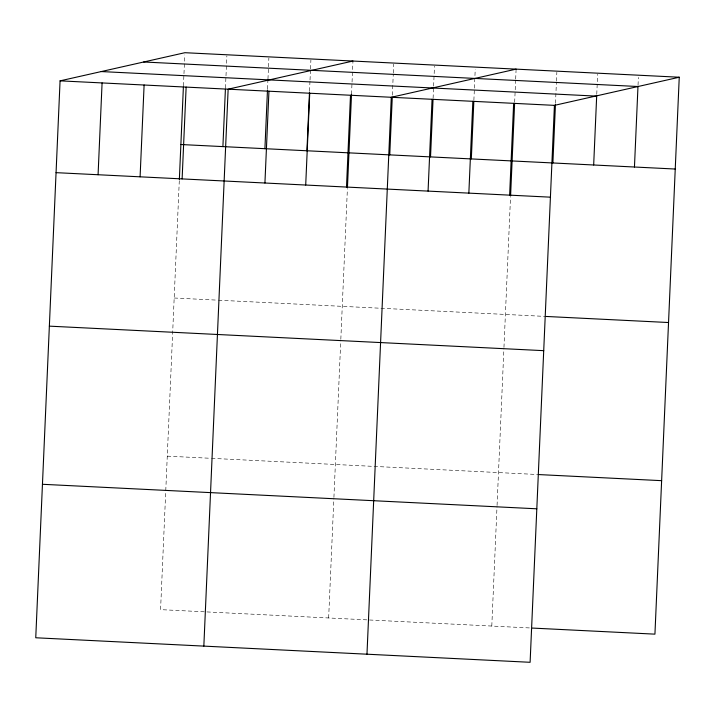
<?xml version="1.0" encoding="UTF-8"?>
<svg xmlns="http://www.w3.org/2000/svg" width="715" height="715" viewBox="0 0 715 715"><rect width="100%" height="100%" fill="white"/><g stroke="black" fill="none" stroke-linecap="round" stroke-linejoin="round"><path stroke-width="0.54" stroke-dasharray="3.58 2.68" d="M179.295 180.698L160.571 609.636L532.577 628.083M183.433 85.889L183.925 74.825M183.97 73.725L184.792 54.921M225.457 87.972L225.94 76.916M225.994 75.808L226.861 55.895M267.526 88.955L267.911 80.107M267.964 78.999L268.447 67.934M268.491 66.826L268.876 57.978M309.55 91.037L309.979 81.081M310.033 79.973L310.462 70.016M310.516 68.917L310.9 60.06M328.65 617.975L333.869 498.471M333.923 497.372L340.778 340.385M340.823 339.285L347.383 189.028M351.521 94.228L352.003 83.163M352.048 82.055L352.924 62.151M392.356 95.14L393.268 74.128M393.322 73.019L393.706 64.171M433.093 98.277L433.576 87.212M433.621 86.104L434.488 66.191M473.875 100.297L474.358 89.232M474.411 88.124L475.225 69.319M491.795 626.063L497.014 506.56M497.059 505.46L503.914 348.473M503.959 347.383L510.519 197.126M514.657 102.317L515.631 80.196M515.676 79.088L516.06 70.24M555.492 103.237L556.413 82.216M556.458 81.117L556.851 72.26M596.766 94.192L597.633 74.289M638.03 85.157L638.37 77.417M174.174 298.003L216.198 300.086M218.406 300.202L545.08 316.405M167.274 456.143L209.289 458.226M211.506 458.342L539.28 474.599"/><path stroke-width="1.07" d="M679.25 77.229L184.89 52.704L60.069 80.849L35.75 637.771L530.11 662.296L554.429 105.364L679.25 77.229L654.931 634.151L532.577 628.083M98.08 174.737L102.084 82.931M140.095 176.82L144.108 85.014M179.349 179.599L183.389 86.998M182.119 178.911L186.132 87.096M222.901 146.602L225.413 89.08M203.838 646.11L228.148 89.178L352.969 61.043M264.916 148.684L267.481 90.054M264.925 183.013L268.938 91.207M306.941 150.767L309.497 92.146M305.707 185.033L309.72 93.227M346.498 187.062L350.502 95.247M347.427 187.938L351.521 94.228M366.974 654.207L391.293 97.276L516.114 69.132M389.747 154.878L392.258 97.356M428.07 191.102L432.075 99.296M430.528 156.898L433.04 99.376M468.852 193.13L472.856 101.316M471.319 158.918L473.83 101.405M509.634 195.15L513.647 103.344M510.573 196.026L514.612 103.425M552.883 162.966L555.448 104.345M593.673 164.986L596.712 95.301M634.455 167.015L637.986 86.265M143.697 61.991L638.057 86.515M101.253 71.563L595.622 96.078M60.069 80.849L554.429 105.364M180.877 144.519L675.237 169.035M56.056 172.655L550.425 197.17M546.188 316.459L668.543 322.528M49.353 326.147L543.722 350.663M539.28 474.599L661.634 480.668M42.453 484.287L536.813 508.803"/></g></svg>
